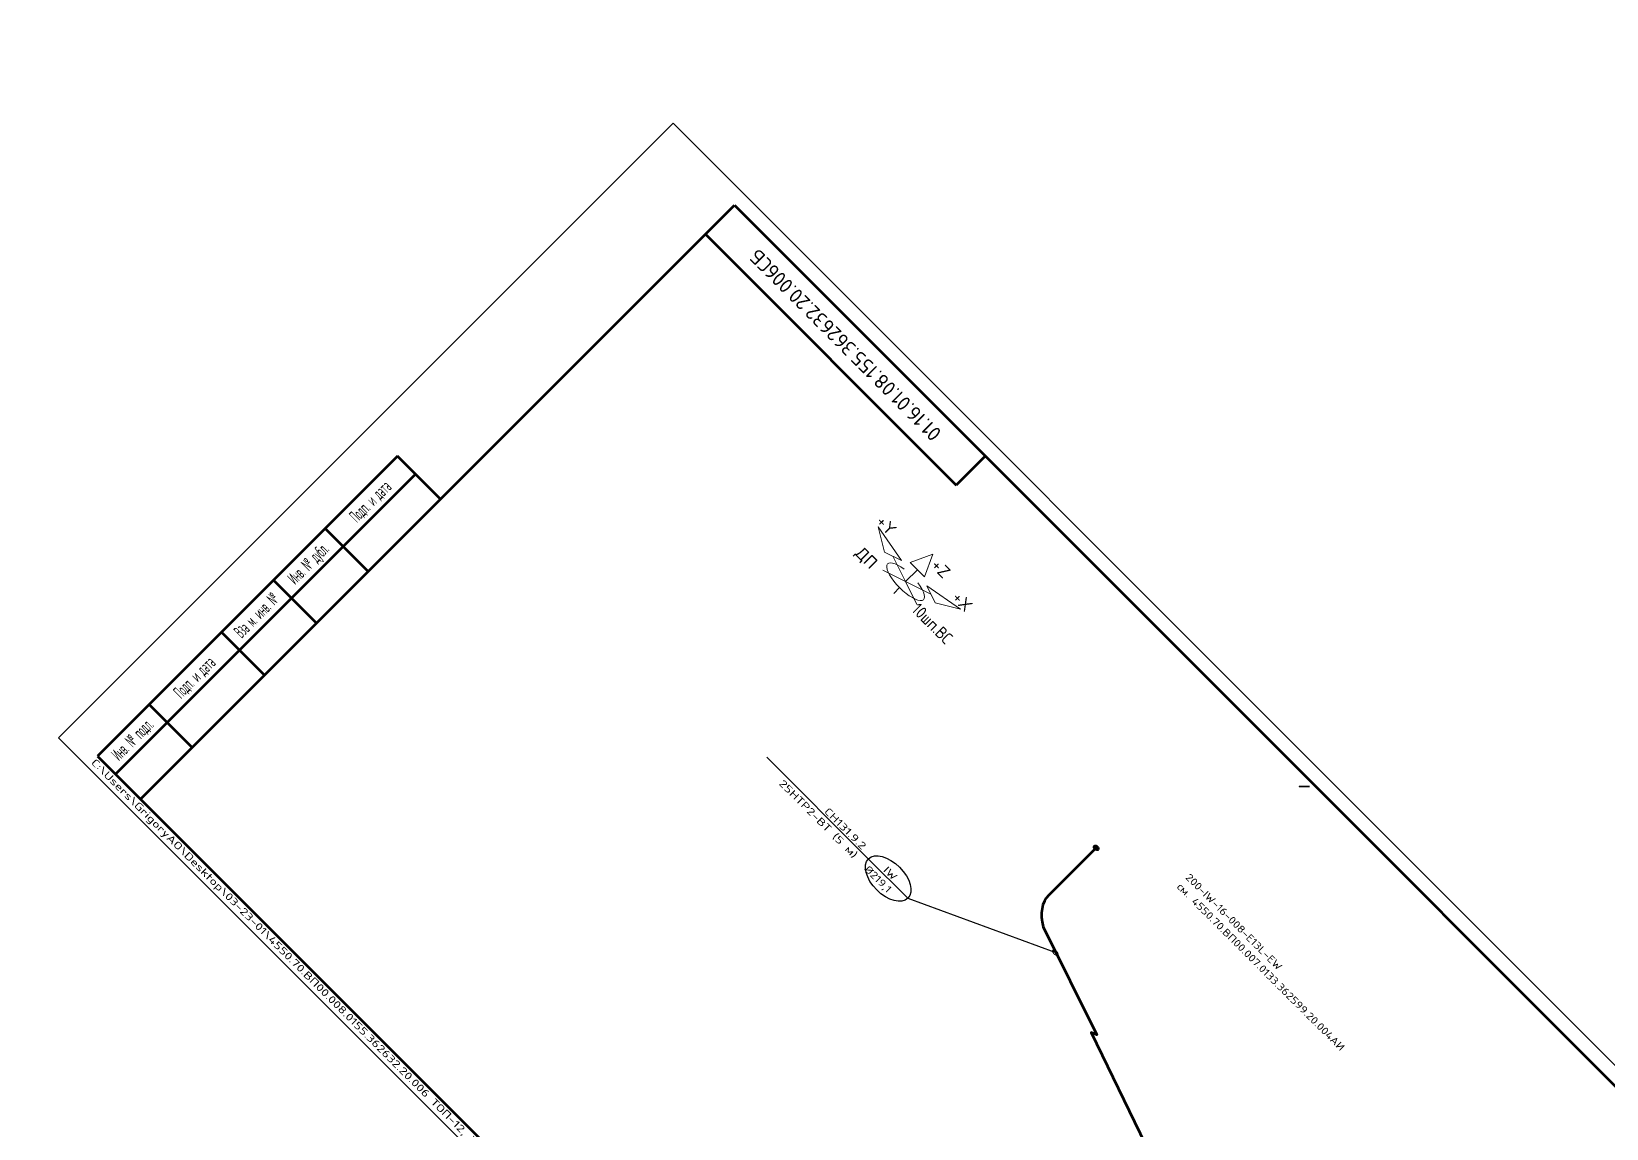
# Model space of a CAD drawing. Header units: millimetres. Extents: x -1501 to 8157, y -8271 to 1386.
# Drawn here: x 3270.1 to 3580.9, y -3844.2 to -3627.8 of the extents above; entities that cross this region are included whole.
import ezdxf
from ezdxf import colors
from ezdxf.entities.mleader import LeaderData, LeaderLine
from ezdxf.enums import TextEntityAlignment as Align
from ezdxf.math import Vec2, Vec3

# ---------------------------------------------------------------- set-up
doc = ezdxf.new("R2010")
doc.units = ezdxf.units.MM
doc.header["$MEASUREMENT"] = 0
for name, color, linetype, lineweight in [('--TEXT--', 7, 'Continuous', 25), ('OFORMLENIE', 7, 'Continuous', 25), ('подложка', 253, 'Continuous', 13), ('СН', 1, 'Continuous', 50)]:
    doc.layers.add(name, color=color, linetype=linetype, lineweight=lineweight)
doc.layers.add('непечат', color=2, linetype='Continuous', plot=False)
doc.layers.add('Построение', color=7, linetype='Continuous')
doc.styles.add('GOST 2.304', font='CS_Gost2304.shx')
doc.styles.add('GOST_2.304', font='CS_Gost2304.shx', dxfattribs={"height": 2.5})
doc.styles.add('Style-CS_Gost2304', font='CS_Gost2304.shx')
doc.styles.add('TNR_30', font='times.ttf', dxfattribs={"height": 3})

# ---------------------------------------------------------------- blocks, each defined once
blk = doc.blocks.new('*U13')
at = {"layer": 'СН'}
blk.add_hatch(color=256, dxfattribs=at).paths.add_polyline_path([(0.5, 0, 1), (-0.5, 0, 1)])
blk.add_circle((0, 0), 0.5, dxfattribs=at)
blk = doc.blocks.new('_DotSmall')
at = {"color": 0, "linetype": 'ByBlock', "const_width": 0.5}
blk.add_lwpolyline([(-0.0625, 0, 1), (0.0625, 0, 1)], format="xyb", close=True, dxfattribs=at)
blk = doc.blocks.new('*U21')
at = {"color": 0, "linetype": 'ByBlock', "lineweight": -2}
blk.add_lwpolyline([(420, 297), (0, 297), (0, 0), (420, 0)], close=True, dxfattribs=at)
at = {"color": 0, "linetype": 'ByBlock', "lineweight": 50}
blk.add_lwpolyline([(20, 292), (415, 292), (415, 5), (20, 5)], close=True, dxfattribs=at)
at = {"color": 0, "linetype": 'ByBlock', "lineweight": -2, "insert": (8, 2.5), "char_height": 2.5, "attachment_point": 4, "style": 'GOST_2.304'}
blk.add_mtext('C:\\\\Users\\\\GrigoryAO\\\\Desktop\\\\03-23-01\\\\4550.70.ВП00.008.0155.362632.20.006 ТОП-12, ТКМ-12\\\\4550.70.ВП00.008.0155.362632.20.006СБ.Л00.РЕВ0.DWG', dxfattribs=at)
at = {"color": 0, "linetype": 'ByBlock', "lineweight": -2, "style": 'TNR_30'}
blk.add_attdef('ВЕРХНИЙ_НОМЕР_ЛИСТА', text='', height=3, dxfattribs=at).set_placement((410, 287), align=Align.MIDDLE_CENTER)
blk = doc.blocks.new('ST_Left')
at = {"color": 0, "linetype": 'ByBlock', "lineweight": 50}
for p, q in [((8, 150), (8, 5)), ((20, 150), (8, 150)), ((13, 5), (13, 150)), ((8, 115), (20, 115)), ((8, 90), (20, 90)), ((20, 65), (8, 65)), ((20, 30), (8, 30)), ((8, 5), (20, 5))]:
    blk.add_line(p, q, dxfattribs=at)
at = {"color": 0, "linetype": 'ByBlock', "lineweight": -2, "style": 'GOST_2.304'}
for s, p in [('Подп. и дата', (10.5, 132.5)), ('Инв. № дубл.', (10.5, 102.5)), ('Вза м. инв. №', (10.5, 77.5)), ('Подп. и дата', (10.5, 47.5)), ('Инв. № подл.', (10.5, 17.5))]:
    blk.add_text(s, height=2.5, rotation=90, dxfattribs=at).set_placement(p, align=Align.MIDDLE_CENTER)
at = {"color": 0, "linetype": 'ByBlock', "lineweight": -2, "style": 'GOST_2.304', "flags": 8}
for tag, p in [('ДУБЛ_ДАТА', (16.5, 141.25)), ('НОМЕР_ДУБЛ', (16.5, 102.5)), ('ВЗАМ_ИНВ', (16.5, 77.5)), ('ИНВ_ДАТА', (16.5, 56.25)), ('ИНВ_НОМЕР', (16.5, 17.5))]:
    blk.add_attdef(tag, text='', height=2.5, rotation=90, dxfattribs=at).set_placement(p, align=Align.MIDDLE_CENTER)
blk = doc.blocks.new('ST_Top')
at = {"color": 0, "linetype": 'ByBlock', "lineweight": 50}
blk.add_line((70, 0), (70, -14), dxfattribs=at)
at = {"color": 0, "linetype": 'ByBlock', "lineweight": 50, "extrusion": (0, 1, 0)}
blk.add_line((0, -14), (70, -14), dxfattribs=at)
at = {"color": 0, "linetype": 'ByBlock', "lineweight": -2, "style": 'GOST_2.304', "width": 0.7, "flags": 4}
blk.add_attdef('ШИФР', text='', height=5, rotation=180, dxfattribs=at).set_placement((35, -7), align=Align.MIDDLE_CENTER)

msp = doc.modelspace()

# ---------------------------------------------------------------- hatches: boundary and pattern name
at = {"layer": 'Построение', "linetype": 'Continuous', "lineweight": 30, "extrusion": (-1.96262e-16, -1, 3.92523e-17)}
h = msp.add_hatch(color=256, dxfattribs=at)
edge = h.paths.add_edge_path()
edge.add_arc((3521.91, 269.82), 0.999, -90, 270)

# ---------------------------------------------------------------- linework, layer by layer
at = {"layer": '--TEXT--', "extrusion": (-0.57735, -0.57735, 0.57735)}
msp.add_circle((5115.24, -435.73), 5.51, dxfattribs=at)
at = {"layer": 'непечат', "color": 3, "extrusion": (-0.57735, -0.57735, 0.57735)}
msp.add_lwpolyline([(-1387.86, 992.34), (10962.33, 992.34), (10962.33, -1271.92), (-1387.86, -1271.92)], close=True, dxfattribs=at)
at = {"layer": 'подложка', "color": 252, "extrusion": (-0.57735, -0.57735, 0.57735)}
for p, q in [((3442.57, -3736.34, -302.2), (3440.07, -3731.34, -299.7)), ((3442.57, -3736.34, -302.2), (3438.07, -3734.09, -304.45)), ((3442.57, -3736.34, -302.2), (3444.9, -3734, -297.53)), ((3440.24, -3738.67, -306.86), (3441.4, -3737.5, -304.53)), ((3442.57, -3736.34, -302.2), (3444.82, -3740.84, -304.45)), ((3442.57, -3736.34, -302.2), (3447.57, -3738.84, -299.7))]:
    msp.add_line(p, q, dxfattribs=at)
msp.add_ellipse((3442.57, -3736.34, -302.2), major_axis=(-3.54, 3.54), ratio=0.57735, start_param=5.105088, end_param=10.602875, dxfattribs=at)
at = {"layer": 'подложка', "color": 252}
for points in [[(3437.15, -3725.5, -296.78), (3441.74, -3732.17, -298.86), (3438.4, -3730.5, -300.53)], [(3447.96, -3730.94, -291.41), (3443.49, -3732.59, -297.53), (3446.32, -3735.42, -297.53)], [(3453.4, -3741.75, -296.78), (3446.74, -3737.17, -298.86), (3448.4, -3740.5, -300.53)]]:
    msp.add_3dface(points, dxfattribs=at)
at = {"layer": 'Построение', "linetype": 'Continuous', "lineweight": 30, "extrusion": (-5.55112e-17, -1, 5.55112e-17)}
msp.add_circle((3521.24, 268.48, 3776.78), 0.999, dxfattribs=at)
at = {"layer": 'СН', "extrusion": (-0.57735, -0.57735, 0.57735)}
msp.add_lwpolyline([(5139.97, -377.91), (5139.97, -400.99, 0.192911), (5143.58, -409.99), (5166.17, -423.03), (5165.02, -423.85), (5188.27, -437.79), (5189.72, -436.32), (5197.96, -441.05), (5197.96, -437.99)], format="xyb", dxfattribs=at)

# ---------------------------------------------------------------- block references
at = {"layer": 'OFORMLENIE', "extrusion": (-0.57735, -0.57735, 0.57735)}
for name, p in [('*U21', (4914.74, 44.2)), ('*U21', (4979.86, -602.23)), ('ST_Left', (4979.86, -602.23))]:
    msp.add_blockref(name, p, dxfattribs=at)
ref = msp.add_blockref('ST_Top', (4999.86, -310.23), dxfattribs=at)
ref.add_attrib('ШИФР', '01.16.01.08.155.362632.20.006СБ', dxfattribs={"layer": '0', "color": 0, "linetype": 'ByBlock', "lineweight": -2, "extrusion": (-0.57735, -0.57735, 0.57735), "height": 5, "rotation": 180, "style": 'GOST_2.304', "width": 0.7}).set_placement((5034.86, -317.23), align=Align.MIDDLE_CENTER)
at = {"layer": 'СН', "extrusion": (-0.57735, -0.57735, 0.57735)}
msp.add_blockref('*U13', (5139.98, -378.02), dxfattribs=at)

# ---------------------------------------------------------------- texts
at = {"layer": '--TEXT--', "extrusion": (-0.57735, -0.57735, 0.57735), "style": 'GOST 2.304', "width": 0.9}
msp.add_text('%%C219,1', height=2.5, rotation=360, dxfattribs=at).set_placement((5110.63, -439.54))
at = {"layer": '--TEXT--', "extrusion": (-0.57735, -0.57735, 0.57735), "style": 'GOST 2.304'}
msp.add_text('IW', height=2.5, rotation=360, dxfattribs=at).set_placement((5113.38, -435.16))
at = {"layer": 'подложка', "color": 252, "extrusion": (-0.57735, -0.57735, 0.57735), "style": 'Style-CS_Gost2304'}
for s, width, p in [('+Y', 0.75, (5063.75, -355.67, -4.87)), ('ДП', 0.75, (5065.25, -368.3, -4.87)), ('+Z', 0.75, (5077.5, -352.92, -4.87)), ('10шп.ВС', 0.628788, (5081, -368.3, -4.87))]:
    msp.add_text(s, height=4.125, dxfattribs=dict(at, width=width)).set_placement(p, align=Align.TOP_LEFT)
at = {"layer": 'подложка', "color": 252, "extrusion": (-0.57735, -0.57735, 0.57735), "style": 'Style-CS_Gost2304', "width": 0.75}
msp.add_text('+X', height=4.125, dxfattribs=at).set_placement((5088.89, -355.67, -4.87), align=Align.TOP_RIGHT)
at = {"layer": 'подложка', "color": 252, "extrusion": (-0.57735, -0.57735, 0.57735), "style": 'Style-CS_Gost2304', "width": 0.875}
for s, p in [('200-IW-16-008-E13L-EW', (5156.55, -363.89)), ('см. 4550.70.ВП00.007.0133.362599.20.004АИ', (5156.68, -368.25))]:
    msp.add_text(s, height=2.5, rotation=360, dxfattribs=at).set_placement(p)

# ---------------------------------------------------------------- leaders
at = {"layer": '--TEXT--'}
ml = msp.add_multileader_mtext('Standard', dxfattribs=at)
ml.set_content('СН131.{\\C1;9}.2\\P25НТР2-ВТ ({\\C1;5} м)', color=7, style='GOST 2.304')
ml.set_leader_properties()
ml.set_arrow_properties(name='DOTSMALL')
ml.build(insert=Vec2(0, 0))
ml.multileader.update_dxf_attribs({"text_left_attachment_type": 6, "text_right_attachment_type": 6, "dogleg_length": 11.2, "arrow_head_size": 2.5})
ctx = ml.context
ctx.base_point, ctx.char_height, ctx.arrow_head_size, ctx.plane_origin, ctx.plane_x_axis, ctx.plane_y_axis = Vec3(3413.93, -3769.73, -355.8), 2.5, 2.5, Vec3(3522.22, -3861.41, -339.19), Vec3(0.707107, -0.707107, 0), Vec3(0.408248, 0.408248, 0.816497)
ctx.left_attachment, ctx.right_attachment, ctx.text_align_type = 6, 6, 2
notes = []
notes.append((ctx, [(0, (1, 1, 0), (3443.07, -3798.87, -355.8), (-0.707107, 0.707107, 0), 11.2, [(0, [(3472.11, -3809.51, -337.4)], 0, [])])]))
ctx.mtext.insert, ctx.mtext.text_direction, ctx.mtext.defined_height, ctx.mtext.alignment, ctx.mtext.flow_direction, ctx.mtext.extrusion = Vec3(3434.96, -3788.31, -353.35), Vec3(0.707107, -0.707107, 0), 0.0309, 3, 5, Vec3(-0.57735, -0.57735, 0.57735)
for ctx, leaders in notes:
    for number, flags, end, landing, length, lines in leaders:
        leader = LeaderData()
        leader.index, (leader.has_last_leader_line, leader.has_dogleg_vector, leader.attachment_direction) = number, flags
        leader.last_leader_point, leader.dogleg_vector, leader.dogleg_length = Vec3(end), Vec3(landing), length
        for number, points, colour, breaks in lines:
            line = LeaderLine()
            line.index, line.vertices, line.color, line.breaks = number, Vec3.list(points), colors.encode_raw_color(colour), breaks
            leader.lines.append(line)
        ctx.leaders.append(leader)

doc.saveas('drawing.dxf')
